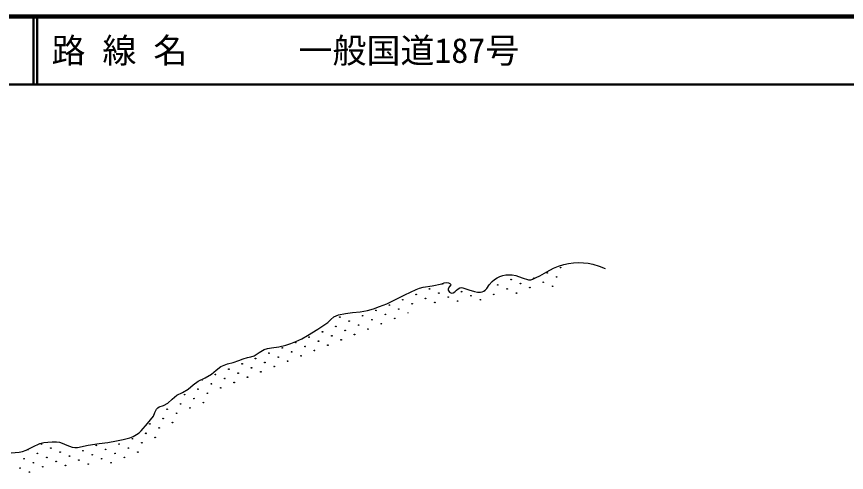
# Model space of a CAD drawing. Units: millimetres, scale not verified. Extents: x 40000 to 680000, y 20000 to 380000.
# Drawn here: x 175244 to 297374, y 312820 to 380000 of the extents above; entities that cross this region are included whole.
import ezdxf
from ezdxf.enums import TextEntityAlignment as Align

# ---------------------------------------------------------------- set-up
doc = ezdxf.new("R2010")
doc.units = ezdxf.units.MM
doc.header["$LTSCALE"] = 1000
for name, color, linetype, lineweight in [('M-BGD', 7, 'Continuous', 25), ('M-TTL', 2, 'Continuous', 140), ('M-TTL-LINE', 7, 'Continuous', 50)]:
    doc.layers.add(name, color=color, linetype=linetype, lineweight=lineweight)
doc.layers.add('M-TTL-TXT', color=7, linetype='Continuous')
doc.styles.add('ＭＳ ゴシック', font='')
doc.styles.get('ＭＳ ゴシック').set_extended_font_data('MS Gothic')

msp = doc.modelspace()

# ---------------------------------------------------------------- linework, layer by layer
at = {"layer": 'M-BGD'}
msp.add_line((58000, 370000), (579000, 370000), dxfattribs=at)
msp.add_line((58000, 370000), (579000, 370000), dxfattribs=at)
msp.add_lwpolyline([(174453, 315713), (175628, 315804), (176137, 315911), (176638, 316078), (177634, 316601), (178662, 317073), (179254, 317212), (179864, 317292), (180502, 317344), (181136, 317336), (181537, 317273), (181933, 317149), (182657, 316829), (183405, 316563), (183797, 316502), (184190, 316501), (185788, 316826), (187397, 317091), (188682, 317248), (189963, 317465), (190924, 317668), (191894, 317936), (192413, 318134), (192908, 318387), (193265, 318633), (193584, 318926), (194518, 320008), (195398, 321124), (195597, 321671), (195839, 322160), (196015, 322335), (196234, 322467), (196888, 322707), (197526, 323006), (198146, 323626), (198804, 324194), (199654, 324623), (200471, 325105), (201209, 325719), (201979, 326282), (202973, 326762), (203933, 327292), (204606, 327891), (205306, 328433), (205771, 328643), (206276, 328803), (207134, 329023), (207966, 329299), (208576, 329545), (209215, 329738), (209728, 329836), (210224, 329993), (210926, 330483), (211658, 330916), (212196, 331066), (212768, 331162), (213829, 331342), (214875, 331581), (215606, 331807), (216330, 332093), (217214, 332520), (218078, 333004), (219585, 333928), (221064, 334906), (221477, 335345), (221928, 335737), (222264, 335917), (222640, 336049), (223668, 336238), (224696, 336367), (225788, 336504), (226885, 336702), (227792, 336947), (228680, 337250), (229715, 337668), (230739, 338145), (232374, 339002), (234028, 339800), (234548, 339995), (235081, 340130), (236412, 340340), (237813, 340624), (238178, 340737), (238560, 340790), (238787, 340756), (239028, 340653), (239123, 340572), (239149, 340476), (238937, 340205), (238761, 339864), (238773, 339690), (238848, 339522), (238972, 339385), (239135, 339293), (239309, 339259), (239474, 339288), (239730, 339451), (239981, 339687), (240213, 339876), (240467, 340005), (240687, 340051), (240927, 340036), (241799, 339728), (242649, 339491), (243075, 339406), (243502, 339383), (243764, 339421), (243999, 339517), (244230, 339698), (244432, 339935), (244813, 340459), (245234, 340937), (245590, 341249), (245986, 341515), (246374, 341706), (246788, 341843), (247246, 341928), (247718, 341953), (248205, 341920), (248697, 341827), (249653, 341484), (250594, 341212), (250905, 341227), (251225, 341306), (251731, 341524), (252239, 341811), (253268, 342393), (254287, 342901), (255024, 343202), (255791, 343451), (256495, 343605), (257212, 343701), (257956, 343742), (258699, 343723), (259376, 343648), (260040, 343514), (260965, 343235), (261887, 342897)], dxfattribs=at)
for centre in [(253348, 342217), (255317, 343004), (248030, 341232), (251378, 341429), (252757, 340838), (254726, 341626), (236015, 339853), (246060, 340444), (247439, 339853), (249408, 340641), (250787, 340050), (254136, 340247), (232076, 338277), (234046, 339065), (235424, 338474), (237394, 339262), (238773, 338671), (240742, 339459), (242121, 338868), (243500, 338277), (245469, 339065), (248818, 339262), (230106, 337490), (233455, 337686), (236803, 337883), (240151, 338080), (226167, 335914), (228137, 336702), (229516, 336111), (231485, 336899), (222819, 335717), (224198, 335126), (227546, 335323), (228925, 334732), (230894, 335520), (220258, 333550), (222228, 334338), (223607, 333747), (225576, 334535), (226955, 333944), (218289, 332763), (219668, 332172), (221637, 332959), (223016, 332369), (224985, 333156), (214350, 331187), (216319, 331975), (217698, 331384), (221046, 331581), (212380, 330399), (213759, 329808), (215728, 330596), (217107, 330005), (219077, 330793), (208441, 328823), (210410, 329611), (211789, 329020), (215138, 329217), (206471, 328035), (207850, 327445), (209820, 328232), (211198, 327642), (213168, 328429), (202532, 326460), (204502, 327248), (205880, 326657), (207259, 326066), (209229, 326854), (201941, 325081), (203911, 325869), (205290, 325278), (199972, 324293), (201350, 323702), (203320, 324490), (199381, 322915), (202729, 323111), (197411, 322127), (198790, 321536), (200759, 322324), (194851, 319960), (196820, 320748), (198199, 320157), (196229, 319369), (192290, 317794), (194260, 318581), (195639, 317991), (178897, 317006), (180276, 316415), (186972, 316809), (190321, 317006), (191699, 316415), (193669, 317203), (178306, 315627), (181654, 315824), (183033, 315233), (185003, 316021), (186381, 315430), (188351, 316218), (189730, 315627), (193078, 315824), (176336, 314839), (177715, 314248), (179685, 315036), (181063, 314445), (182442, 313854), (184412, 314642), (185791, 314051), (187760, 314839), (189139, 314248), (191108, 315036), (175746, 313460), (177124, 312870), (179094, 313657)]:
    msp.add_circle(centre, 49.7, dxfattribs=at)
for centre, start, end in [((237985, 340641), 203.09491, 327.1066), ((244091, 339656), 246.95571, 28.77012), ((232864, 336308), 45.14806, 200.26094), ((195442, 321339), 321.62991, 349.68562), ((176927, 316218), 204.54268, 31.33165)]:
    msp.add_arc(centre, 49.7, start, end, dxfattribs=at)
at = {"layer": 'M-TTL'}
msp.add_line((680000, 380000), (40000, 380000), dxfattribs=at)
at = {"layer": 'M-TTL-LINE'}
for p, q in [((177750, 380000), (177750, 370000)), ((178250, 380000), (178250, 370000)), ((40000, 370000), (680000, 370000))]:
    msp.add_line(p, q, dxfattribs=at)

# ---------------------------------------------------------------- texts
at = {"layer": 'M-TTL-TXT', "style": 'ＭＳ ゴシック'}
for s, p in [('路 線 名', (180380, 375000)), ('一般国道187号', (216734, 375000))]:
    msp.add_text(s, height=3666, dxfattribs=at).set_placement(p, align=Align.MIDDLE_LEFT)

doc.saveas('drawing.dxf')
